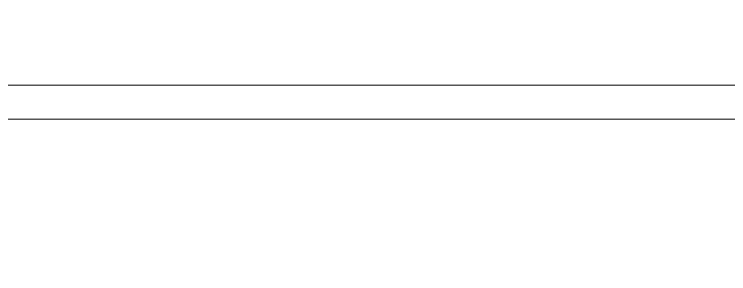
# Model space of a CAD drawing. Header units: millimetres. Extents: x 37984 to 70752, y 14140 to 37584.
# Drawn here: x 45831.92 to 45839.52, y 28347.13 to 28349.9 of the extents above; entities that cross this region are included whole.
import ezdxf

# ---------------------------------------------------------------- set-up
doc = ezdxf.new("R2010")
doc.units = ezdxf.units.MM
doc.set_wipeout_variables(frame=1)
doc.layers.add('000-PI-Oprema', color=30, linetype='Continuous', lineweight=5)
doc.layers.add('004-PI-DIN Šina', color=3, linetype='Continuous')

# ---------------------------------------------------------------- blocks, each defined once
blk = doc.blocks.new('TE-18-2 - 48290501')
blk.add_wipeout([(46994.7514, 28609.6596), (47001.6641, 28609.6596), (47001.6641, 28635.0266), (47015.6641, 28635.0266), (47015.6641, 28609.6596), (47022.5767, 28609.6596), (47022.5767, 28595.4553), (47015.6641, 28595.4553), (47015.6641, 28592.1627), (47001.6641, 28592.1627), (47001.6641, 28595.4553), (46994.7514, 28595.4553)]).dxf.layer = '000-PI-Oprema'
at = {"layer": '000-PI-Oprema'}
for p, q in [((47001.3004, 28595.4553), (47001.3004, 28609.6596)), ((47001.6641, 28609.6596), (47001.6641, 28595.4553))]:
    blk.add_line(p, q, dxfattribs=at)
blk = doc.blocks.new('*U529')
at = {"layer": '004-PI-DIN Šina'}
blk.add_lwpolyline([(220, -17.5), (220, 17.5), (0, 17.5), (0, -17.5)], close=True, dxfattribs=at)
blk.add_lwpolyline([(0, 12.5), (220, 12.5)], dxfattribs=at)

msp = doc.modelspace()

# ---------------------------------------------------------------- block references
at = {"rotation": 270}
msp.add_blockref('*U529', (45821.5742, 28439.4037), dxfattribs=at)

# ---------------------------------------------------------------- next in the draw order: block references
at = {"layer": '000-PI-Oprema', "rotation": 89.99999999999999}
msp.add_blockref('TE-18-2 - 48290501', (74437.7008, -18652.521), dxfattribs=at)

doc.saveas('drawing.dxf')
